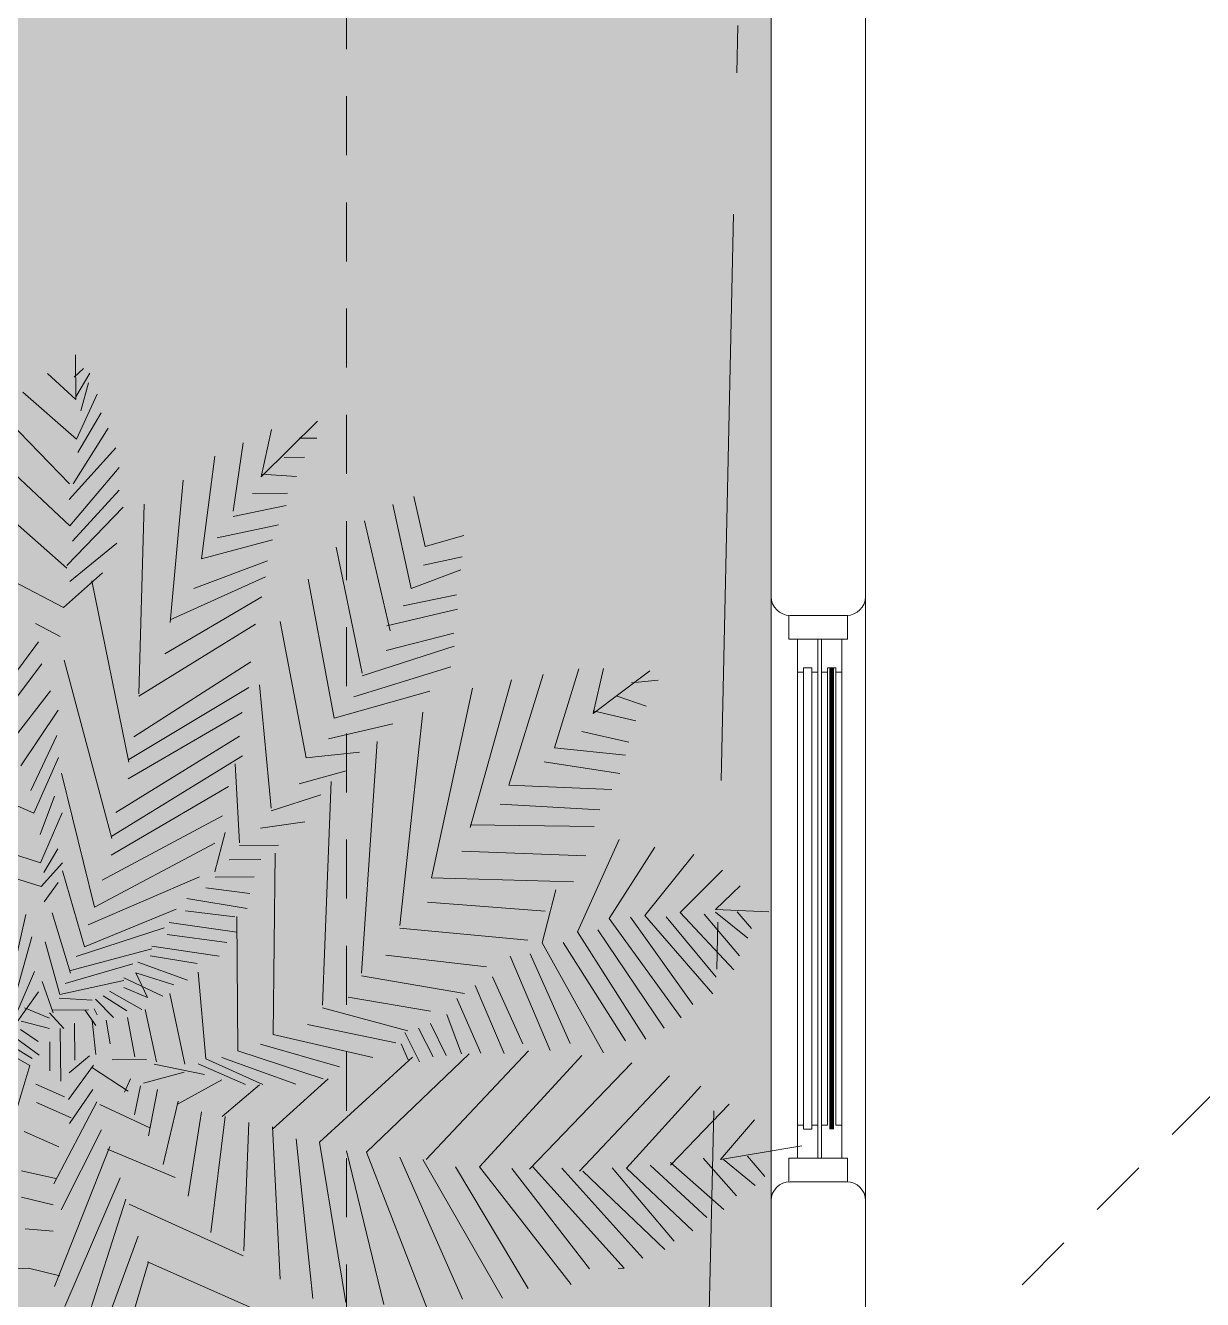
# Model space of a CAD drawing. Header units: metres. Extents: x 8 to 2416, y -346 to 476.
# Drawn here: x 26.371 to 28.866, y 47.054 to 49.754 of the extents above; entities that cross this region are included whole.
import ezdxf

# ---------------------------------------------------------------- set-up
doc = ezdxf.new("R2010")
doc.units = ezdxf.units.M
for name, pattern in [('0', [0]), ('ACAD_ISO10W100', [18, 12, -3, 0, -3]), ('HIDDEN2', [0.1875, 0.125, -0.0625])]:
    doc.linetypes.add(name, pattern=pattern)
doc.layers.get('0').update_dxf_attribs({"color": 250, "linetype": '0', "lineweight": 20})
for name, color, linetype, lineweight in [('A-DOOR', 35, 'Continuous', 5), ('A-WALL', 250, 'Continuous', 20), ('ARBOLES', 86, 'Continuous', 0), ('baños', 140, 'Continuous', 0), ('piscina', 131, 'Continuous', 0)]:
    doc.layers.add(name, color=color, linetype=linetype, lineweight=lineweight)
for name, color, linetype, lineweight, true_color in [('grama', 7, 'Continuous', 0, 0x698c45), ('SOLAR', 7, 'ACAD_ISO10W100', 9, 0xff1414), ('Techos 1', 7, 'HIDDEN2', 9, 0x42391a)]:
    doc.layers.add(name, color=color, linetype=linetype, lineweight=lineweight, true_color=true_color)

# ---------------------------------------------------------------- blocks, each defined once
blk = doc.blocks.new('palma a')
at = {"layer": 'ARBOLES', "color": 87, "true_color": 0x4f6a34}
for p, q in [((1165.1491, 93.9797), (1165.1481, 94.0971)), ((1165.1491, 93.9797), (1165.074, 94.0481)), ((1165.1446, 94.0383), (1165.1686, 94.0616)), ((1165.1491, 93.9866), (1165.1858, 94.0491)), ((1165.1615, 93.9501), (1165.1824, 94.0233)), ((1165.1501, 93.8761), (1165.0092, 93.9992)), ((1165.1501, 93.8761), (1165.2049, 93.994)), ((1165.1544, 93.8404), (1165.2154, 93.9448)), ((1165.1324, 93.7585), (1164.9726, 93.9229)), ((1165.6355, 93.7768), (1165.7834, 93.9231)), ((1165.1418, 93.7586), (1165.2337, 93.9045)), ((1165.6355, 93.7768), (1165.6624, 93.9014)), ((1165.7355, 93.8782), (1165.7813, 93.8786)), ((1165.1312, 93.7172), (1165.2539, 93.8529)), ((1165.5618, 93.6864), (1165.5882, 93.8662)), ((1165.1334, 93.648), (1164.9361, 93.8328)), ((1165.479, 93.5613), (1165.5139, 93.831)), ((1165.6956, 93.8279), (1165.7494, 93.8284)), ((1165.1334, 93.648), (1165.2625, 93.8011)), ((1165.6355, 93.7837), (1165.7287, 93.7776)), ((1165.3966, 93.3948), (1165.4306, 93.7681)), ((1165.1251, 93.5375), (1164.8997, 93.7358)), ((1165.1403, 93.6078), (1165.2629, 93.7415)), ((1165.613, 93.733), (1165.7045, 93.7338)), ((1166.0659, 93.5941), (1166.0367, 93.7251)), ((1165.125, 93.5444), (1165.2728, 93.6976)), ((1165.3144, 93.2076), (1165.3286, 93.705)), ((1165.5619, 93.6725), (1165.7014, 93.7014)), ((1166.0295, 93.4833), (1165.981, 93.7039)), ((1165.5198, 93.6169), (1165.681, 93.651)), ((1165.9746, 93.3723), (1165.9068, 93.6618)), ((1165.479, 93.5613), (1165.665, 93.6113)), ((1166.0659, 93.5941), (1166.1681, 93.6226)), ((1165.1331, 93.502), (1165.2561, 93.603)), ((1165.901, 93.2611), (1165.8329, 93.592)), ((1165.459, 93.4837), (1165.6522, 93.5565)), ((1166.0615, 93.5448), (1166.1636, 93.5668)), ((1165.1167, 93.4338), (1165.2184, 93.5245)), ((1165.3965, 93.4017), (1165.6472, 93.5144)), ((1166.0295, 93.4833), (1166.1596, 93.5328)), ((1165.1167, 93.4338), (1164.9856, 93.5017)), ((1165.288, 93.0278), (1165.1906, 93.5035)), ((1165.8275, 93.143), (1165.7591, 93.5085)), ((1165.3825, 93.312), (1165.6369, 93.4622)), ((1166.0086, 93.4386), (1166.1484, 93.4667)), ((1165.9652, 93.386), (1166.1512, 93.4291)), ((1165.108, 93.3577), (1165.0425, 93.3917)), ((1165.3144, 93.2007), (1165.6203, 93.3899)), ((1165.7539, 93.0388), (1165.6855, 93.3973)), ((1164.9211, 93.1696), (1165.0511, 93.3434)), ((1165.9639, 93.3209), (1166.1412, 93.3667)), ((1165.9011, 93.2542), (1166.1427, 93.3323)), ((1164.9585, 93.1525), (1165.0597, 93.2861)), ((1165.2432, 92.8271), (1165.1179, 93.2956)), ((1165.301, 93.0941), (1165.6088, 93.2909)), ((1165.8788, 93.1991), (1166.1339, 93.2782)), ((1166.1842, 92.8561), (1166.2926, 93.2438)), ((1166.2857, 92.9675), (1166.3764, 93.2584)), ((1166.406, 93.0653), (1166.4694, 93.273)), ((1166.5077, 93.1559), (1166.5347, 93.2736)), ((1166.5077, 93.1559), (1166.6559, 93.2678)), ((1166.6081, 93.2363), (1166.678, 93.2427)), ((1164.9834, 93.0874), (1165.0818, 93.2151)), ((1165.2879, 93.0347), (1165.6031, 93.2239)), ((1165.6619, 92.9067), (1165.631, 93.2311)), ((1165.8275, 93.143), (1166.0785, 93.2143)), ((1166.0828, 92.724), (1166.1903, 93.2222)), ((1166.5707, 93.2014), (1166.6463, 93.1751)), ((1165.0047, 93.0184), (1165.1021, 93.1643)), ((1165.2858, 92.9844), (1165.5858, 93.1581)), ((1166.0001, 92.5989), (1166.0604, 93.1589)), ((1166.5077, 93.1629), (1166.6197, 93.1362)), ((1165.8125, 93.089), (1165.9817, 93.1289)), ((1166.4773, 93.1083), (1166.6014, 93.0805)), ((1165.0303, 92.9533), (1165.099, 93.098)), ((1165.2542, 92.8957), (1165.5782, 93.0965)), ((1165.8987, 92.4737), (1165.9399, 93.0819)), ((1165.9399, 93.0819), (1165.9399, 93.0819)), ((1165.2431, 92.834), (1165.5861, 93.0442)), ((1165.7539, 93.0388), (1165.8935, 93.0538)), ((1166.406, 93.0653), (1166.5926, 93.0462)), ((1165.0387, 92.8943), (1164.7085, 93.0365)), ((1165.0387, 92.8943), (1165.1032, 93.04)), ((1165.5788, 92.8162), (1165.5676, 93.0233)), ((1166.3784, 93.0286), (1166.5779, 92.9977)), ((1165.1982, 92.6471), (1165.1112, 92.9986)), ((1165.7355, 92.971), (1165.859, 93.0048)), ((1165.7969, 92.3899), (1165.8197, 92.9772)), ((1165.2418, 92.7841), (1165.5498, 92.9636)), ((1165.6619, 92.8998), (1165.792, 92.9424)), ((1166.2857, 92.9675), (1166.5561, 92.9561)), ((1165.0555, 92.8382), (1165.0923, 92.9385)), ((1166.2636, 92.918), (1166.5249, 92.903)), ((1165.0563, 92.7633), (1165.1127, 92.895)), ((1165.2181, 92.7185), (1165.5343, 92.8866)), ((1165.5142, 92.7397), (1165.5413, 92.8435)), ((1165.6342, 92.8548), (1165.7498, 92.8712)), ((1166.1841, 92.863), (1166.5103, 92.859)), ((1165.1982, 92.6471), (1165.5135, 92.8156)), ((1165.5788, 92.8093), (1165.6813, 92.8102)), ((1166.4662, 92.5823), (1166.5759, 92.825)), ((1165.0563, 92.7633), (1164.9326, 92.8036)), ((1165.0645, 92.7383), (1165.1016, 92.8001)), ((1165.6671, 92.3128), (1165.6722, 92.7894)), ((1166.1624, 92.7941), (1166.4882, 92.7816)), ((1166.5498, 92.6176), (1166.6693, 92.8051)), ((1166.6429, 92.6253), (1166.7719, 92.7853)), ((1165.0579, 92.7011), (1165.1133, 92.7638)), ((1165.1711, 92.5432), (1165.1134, 92.743)), ((1165.5515, 92.7714), (1165.6349, 92.7722)), ((1166.736, 92.633), (1166.8469, 92.7445)), ((1165.0579, 92.7011), (1164.9738, 92.728)), ((1165.0652, 92.6614), (1165.1024, 92.7117)), ((1165.1815, 92.601), (1165.4738, 92.7265)), ((1165.5143, 92.7259), (1165.6168, 92.7268)), ((1166.0828, 92.724), (1166.4557, 92.7134)), ((1165.4902, 92.6979), (1165.6061, 92.6835)), ((1166.3732, 92.5538), (1166.4093, 92.6923)), ((1166.8291, 92.6407), (1166.8938, 92.7035)), ((1165.1711, 92.5432), (1165.4126, 92.6421)), ((1165.4403, 92.6699), (1165.5989, 92.6437)), ((1166.072, 92.6607), (1166.3818, 92.6365)), ((1166.8291, 92.6407), (1166.969, 92.6351)), ((1164.973, 92.4281), (1165.017, 92.6283)), ((1165.1345, 92.4738), (1165.0865, 92.6323)), ((1165.3942, 92.6074), (1165.5715, 92.5813)), ((1165.4369, 92.6378), (1165.5663, 92.6216)), ((1165.5743, 92.2705), (1165.5712, 92.6227)), ((1166.5498, 92.6176), (1166.7384, 92.3568)), ((1166.6054, 92.6212), (1166.769, 92.392)), ((1166.6429, 92.6253), (1166.8218, 92.4197)), ((1166.6996, 92.622), (1166.8302, 92.4637)), ((1166.736, 92.633), (1166.8771, 92.4823)), ((1166.7992, 92.6287), (1166.8917, 92.5199)), ((1166.8292, 92.6338), (1166.9137, 92.5655)), ((1166.8853, 92.6352), (1166.9233, 92.5913)), ((1165.1499, 92.518), (1165.3808, 92.5931)), ((1165.389, 92.5759), (1165.5453, 92.5542)), ((1166.0001, 92.592), (1166.3359, 92.5604)), ((1166.4662, 92.5823), (1166.6457, 92.3007)), ((1166.5196, 92.5878), (1166.6941, 92.3298)), ((1164.9775, 92.3689), (1165.0333, 92.5697)), ((1165.107, 92.4184), (1165.0685, 92.5562)), ((1165.3482, 92.5448), (1165.5255, 92.5187)), ((1166.3732, 92.5538), (1166.5342, 92.2652)), ((1166.4283, 92.5543), (1166.5921, 92.2963)), ((1165.1344, 92.4808), (1165.3482, 92.5379)), ((1165.3437, 92.5197), (1165.4677, 92.4997)), ((1165.9629, 92.5214), (1166.227, 92.491)), ((1166.2897, 92.5186), (1166.3944, 92.2708)), ((1166.3424, 92.5247), (1166.4468, 92.2892)), ((1164.995, 92.3725), (1165.0399, 92.4786)), ((1165.1209, 92.4467), (1165.2981, 92.4982)), ((1165.3366, 92.4101), (1165.3064, 92.4752)), ((1165.3064, 92.4752), (1165.4063, 92.4434)), ((1165.3113, 92.503), (1165.4422, 92.4558)), ((1165.4906, 92.2491), (1165.4699, 92.4768)), ((1165.0888, 92.3698), (1165.0601, 92.4525)), ((1165.107, 92.4184), (1165.2744, 92.4544)), ((1165.2744, 92.4613), (1165.3773, 92.4138)), ((1165.8987, 92.4668), (1166.1694, 92.4208)), ((1166.1972, 92.4418), (1166.2733, 92.2629)), ((1166.2434, 92.4642), (1166.323, 92.2881)), ((1164.986, 92.3344), (1165.051, 92.4248)), ((1165.1051, 92.4081), (1165.1913, 92.4031)), ((1165.2208, 92.4149), (1165.2831, 92.375)), ((1165.2374, 92.4264), (1165.3217, 92.3788)), ((1165.2745, 92.4365), (1165.3366, 92.4101)), ((1165.4348, 92.2348), (1165.3959, 92.4209)), ((1165.8642, 92.4109), (1166.0799, 92.3744)), ((1166.1496, 92.4077), (1166.2128, 92.2641)), ((1165.0279, 92.2316), (1164.7622, 92.3822)), ((1165.0796, 92.3559), (1165.0141, 92.383)), ((1165.0887, 92.3767), (1165.1819, 92.3776)), ((1165.1726, 92.3775), (1165.2009, 92.3363)), ((1165.1969, 92.3801), (1165.2051, 92.3648)), ((1165.2003, 92.4054), (1165.2473, 92.3574)), ((1165.3602, 92.241), (1165.331, 92.3789)), ((1165.7969, 92.383), (1166.0211, 92.3228)), ((1165.0525, 92.259), (1164.9212, 92.3545)), ((1165.0798, 92.3283), (1165.0051, 92.3484)), ((1165.0795, 92.3698), (1165.1171, 92.3286)), ((1165.1458, 92.246), (1165.1449, 92.3427)), ((1165.2016, 92.2603), (1165.1915, 92.35)), ((1165.2386, 92.2883), (1165.2287, 92.3504)), ((1165.3041, 92.2543), (1165.2846, 92.3578)), ((1165.7572, 92.3389), (1165.9891, 92.2909)), ((1166.0802, 92.3417), (1166.1213, 92.2575)), ((1166.1233, 92.3651), (1166.1615, 92.2619)), ((1165.0338, 92.2498), (1164.9012, 92.3313)), ((1165.0496, 92.2942), (1165.0035, 92.3265)), ((1165.109, 92.1904), (1165.1078, 92.3286)), ((1165.6671, 92.3128), (1165.9286, 92.2529)), ((1166.0131, 92.3181), (1166.0515, 92.2415)), ((1166.049, 92.33), (1166.087, 92.2543)), ((1165.0808, 92.2178), (1165.0801, 92.2938)), ((1165.6338, 92.2878), (1165.8416, 92.2281)), ((1166.0028, 92.2881), (1166.0218, 92.2468)), ((1165.1845, 92.2569), (1165.1311, 92.2123)), ((1165.2441, 92.2469), (1165.3345, 92.2477)), ((1165.4906, 92.2491), (1165.6403, 92.1813)), ((1165.5318, 92.2523), (1165.7263, 92.1829)), ((1165.5743, 92.2705), (1165.7986, 92.1965)), ((1165.7887, 92.0307), (1166.0334, 92.2538)), ((1165.9123, 92.0041), (1166.1814, 92.2621)), ((1166.0687, 91.9848), (1166.3375, 92.2703)), ((1166.2087, 91.9653), (1166.4774, 92.2578)), ((1166.5342, 92.2652), (1166.5342, 92.2652)), ((1165.0279, 92.2316), (1164.9594, 92.0041)), ((1165.1949, 92.2326), (1165.1299, 92.1423)), ((1165.1926, 92.2257), (1165.2863, 92.1644)), ((1165.3268, 92.1854), (1165.4335, 92.214)), ((1165.3543, 92.2354), (1165.4865, 92.2077)), ((1165.47, 92.2364), (1165.5944, 92.1817)), ((1166.3403, 91.9595), (1166.6092, 92.2382)), ((1165.1187, 92.1491), (1165.0438, 92.183)), ((1165.2927, 92.1964), (1165.2769, 92.1616)), ((1165.3187, 92.1785), (1165.3029, 92.1024)), ((1165.4178, 92.131), (1165.5323, 92.1942)), ((1165.5332, 92.0975), (1165.6311, 92.1812)), ((1165.6651, 92.0641), (1165.8119, 92.1966)), ((1166.4719, 91.9538), (1166.7082, 92.2045)), ((1166.5952, 91.9618), (1166.7906, 92.1776)), ((1165.1934, 92.1686), (1165.1322, 92.0796)), ((1165.363, 92.1682), (1165.3398, 92.0469)), ((1165.4177, 92.1379), (1165.3781, 91.9718)), ((1165.0454, 92.1346), (1165.1362, 92.094)), ((1165.2039, 92.136), (1165.0907, 91.9209)), ((1165.2121, 92.1292), (1165.3431, 92.0682)), ((1165.4792, 92.1096), (1165.4435, 91.8883)), ((1166.7102, 91.9697), (1166.8651, 92.1299)), ((1165.5414, 92.0975), (1165.503, 91.7933)), ((1165.6033, 92.0819), (1165.5901, 91.7454)), ((1165.665, 92.071), (1165.685, 91.6706)), ((1166.8417, 91.9847), (1166.9312, 92.0891)), ((1165.0131, 92.0584), (1165.1039, 92.0177)), ((1165.2158, 92.0631), (1165.11, 91.8526)), ((1165.7275, 92.0388), (1165.7716, 91.6201)), ((1165.2379, 92.0189), (1165.0931, 91.6515)), ((1165.2317, 92.0119), (1165.4095, 91.9375)), ((1165.7887, 92.0307), (1165.8582, 91.6099)), ((1165.8597, 92.0073), (1165.9575, 91.6045)), ((1165.9123, 92.0041), (1166.0722, 91.5911)), ((1166.8417, 91.9847), (1167.0551, 92.0211)), ((1165.9999, 91.9912), (1166.1647, 91.6178)), ((1166.0605, 91.9847), (1166.2693, 91.6205)), ((1166.7102, 91.9766), (1166.851, 91.8535)), ((1166.7967, 91.9886), (1166.8838, 91.8894)), ((1166.8499, 91.9848), (1166.9327, 91.9164)), ((1166.9125, 91.9935), (1166.9587, 91.9401)), ((1165.0058, 91.9547), (1165.0965, 91.9348)), ((1165.4095, 91.9375), (1165.4095, 91.9375)), ((1165.4095, 91.9375), (1165.4095, 91.9375)), ((1166.1455, 91.9656), (1166.3367, 91.6463)), ((1166.2087, 91.9653), (1166.4498, 91.6566)), ((1166.2936, 91.9611), (1166.4978, 91.6977)), ((1166.3484, 91.9665), (1166.5893, 91.6993)), ((1166.4255, 91.9623), (1166.6375, 91.7258)), ((1166.4801, 91.9539), (1166.6957, 91.7486)), ((1166.5574, 91.9634), (1166.7206, 91.7707)), ((1166.5952, 91.9618), (1166.7693, 91.7976)), ((1166.6569, 91.9701), (1166.8062, 91.833)), ((1165.2654, 91.9367), (1165.1203, 91.599)), ((1165.0064, 91.8856), (1165.0888, 91.8656)), ((1165.2802, 91.8811), (1165.1441, 91.4586)), ((1165.2889, 91.8674), (1165.5883, 91.7319)), ((1166.851, 91.8535), (1166.851, 91.8535)), ((1165.0154, 91.8028), (1165.0895, 91.7966)), ((1165.3125, 91.7833), (1165.1758, 91.4112)), ((1165.3392, 91.7159), (1165.2115, 91.2796)), ((1165.3368, 91.7159), (1165.7672, 91.5263)), ((1165.0245, 91.6993), (1164.8766, 91.6911)), ((1165.0245, 91.6993), (1165.1069, 91.6793)), ((1165.1069, 91.6793), (1165.1069, 91.6793)), ((1166.5893, 91.6993), (1166.5728, 91.6991))]:
    blk.add_line(p, q, dxfattribs=at)
blk = doc.blocks.new('PL BASE 1N NASAS 09')
at = {"layer": 'A-DOOR'}
for p, q in [((-122.3935, -39.6997), (-122.3935, -39.7497)), ((-122.2695, -39.6997), (-122.2695, -39.7497)), ((-122.2695, -39.7497), (-122.3935, -39.7497)), ((-122.3751, -40.8497), (-122.3751, -39.7497)), ((-122.3321, -39.7497), (-122.3321, -40.8497)), ((-122.3245, -40.8497), (-122.3245, -39.7497)), ((-122.2815, -39.7497), (-122.2815, -40.8497)), ((-122.3623, -40.7884), (-122.3623, -39.811)), ((-122.3449, -39.811), (-122.3623, -39.811)), ((-122.3449, -40.7884), (-122.3449, -39.811)), ((-122.3117, -40.7797), (-122.3117, -39.811)), ((-122.2943, -39.811), (-122.3117, -39.811)), ((-122.2943, -40.7797), (-122.2943, -39.811)), ((-122.3449, -40.7884), (-122.3623, -40.7884)), ((-122.2695, -40.8497), (-122.3935, -40.8497)), ((-122.3935, -40.8997), (-122.3935, -40.8497)), ((-122.2695, -40.8997), (-122.2695, -40.8497))]:
    blk.add_line(p, q, dxfattribs=at)
for points in [[(-122.3449, -39.8197), (-122.3321, -39.8197), (-122.3321, -39.7497), (-122.3751, -39.7497), (-122.3751, -39.8197), (-122.3623, -39.8197)], [(-122.2943, -39.8197), (-122.2815, -39.8197), (-122.2815, -39.7497), (-122.3245, -39.7497), (-122.3245, -39.8197), (-122.3117, -39.8197)], [(-122.3449, -40.7797), (-122.3321, -40.7797), (-122.3321, -40.8497), (-122.3751, -40.8497), (-122.3751, -40.7797), (-122.3623, -40.7797)], [(-122.2943, -40.7797), (-122.2815, -40.7797), (-122.2815, -40.8497), (-122.3245, -40.8497), (-122.3245, -40.7797), (-122.3117, -40.7797)]]:
    blk.add_lwpolyline(points, dxfattribs=at)
at = {"layer": 'A-WALL'}
for p, q in [((-122.4311, -39.6597), (-122.4311, -37.2397)), ((-122.2311, -39.6597), (-122.2311, -37.2333)), ((-122.4311, -40.941), (-122.4311, -39.6597)), ((-122.2311, -40.941), (-122.2311, -39.6597)), ((-122.2711, -39.6997), (-122.3911, -39.6997)), ((-122.2711, -40.8997), (-122.3911, -40.8997)), ((-122.4311, -40.9397), (-122.4311, -41.6097)), ((-122.2311, -41.4097), (-122.2311, -40.9397))]:
    blk.add_line(p, q, dxfattribs=at)
for centre, start, end in [((-122.3911, -39.6597), 180, 270), ((-122.2711, -39.6597), 270, 360), ((-122.3911, -40.9397), 90, 180), ((-122.2711, -40.9397), 0, 90)]:
    blk.add_arc(centre, 0.04, start, end, dxfattribs=at)
at = {"layer": 'piscina', "const_width": 0.01}
blk.add_lwpolyline([(-122.303, -39.811), (-122.303, -40.7884)], dxfattribs=at)
at = {"layer": 'Techos 1'}
for q in [(-123.3311, -34.3497), (-119.2311, -38.4497)]:
    blk.add_line((-123.3311, -42.5497), q, dxfattribs=at)
blk = doc.blocks.new('PL MUEBLES 1N NASAS 09')
at = {"layer": 'baños'}
blk.add_blockref('PL BASE 1N NASAS 09', (162.2615, 88.2033), dxfattribs=at)

msp = doc.modelspace()

# ---------------------------------------------------------------- hatches: boundary and pattern name
at = {"layer": 'grama', "transparency": 33554495}
h = msp.add_hatch(color=256, dxfattribs=at)
h.dxf.hatch_style = 1
edge = h.paths.add_edge_path()
edge.add_line((80.8091, 57.9566), (21.0607, 57.947))
edge.add_line((21.0607, 57.947), (21.0385, 56.947))
edge.add_line((21.0385, 56.947), (37.3509, 56.9496))
edge.add_arc((37.351, 56.3496), 0.6, 0.0092, 90.0092, ccw=False)
edge.add_line((37.951, 56.3497), (37.9514, 53.9497))
edge.add_arc((37.3514, 53.9496), 0.6, -89.9908, 0.0092, ccw=False)
edge.add_line((37.3515, 53.3496), (36.0515, 53.3494))
edge.add_arc((36.0515, 53.0494), 0.3, 90.0092, 180.0139)
edge.add_line((35.7515, 53.0493), (35.7516, 52.9481))
edge.add_line((35.7516, 52.9481), (52.3266, 52.9536))
edge.add_line((52.3266, 52.9536), (52.3266, 53.2536))
edge.add_line((52.3266, 53.2536), (62.2016, 53.2536))
edge.add_line((62.2016, 53.2536), (62.2016, 47.4481))
edge.add_line((62.2016, 47.4481), (63.2016, 47.4481))
edge.add_line((63.2016, 47.4481), (63.2016, 53.2549))
edge.add_line((63.2016, 53.2549), (70.3634, 53.2549))
edge.add_line((70.3634, 53.2549), (70.3634, 47.7481))
edge.add_line((70.3634, 47.7481), (70.9634, 47.7481))
edge.add_line((70.9634, 47.7481), (70.9634, 38.1618))
edge.add_line((70.9634, 38.1618), (70.3634, 38.1624))
edge.add_line((70.3634, 38.1624), (70.3634, 32.6542))
edge.add_line((70.3634, 32.6542), (63.2016, 32.6549))
edge.add_line((63.2016, 32.6549), (63.2016, 38.459))
edge.add_line((63.2016, 38.459), (62.2016, 38.459))
edge.add_line((62.2016, 38.459), (62.1891, 32.6536))
edge.add_line((62.1891, 32.6536), (52.3266, 32.6536))
edge.add_line((52.3266, 32.6536), (52.3266, 32.9536))
edge.add_line((52.3266, 32.9536), (27.9516, 32.959))
edge.add_line((27.9516, 32.959), (27.9516, 39.359))
edge.add_line((27.9516, 39.359), (26.8226, 39.359))
edge.add_line((26.8226, 39.359), (26.8226, 40.259))
edge.add_line((26.8226, 40.259), (26.4226, 40.259))
edge.add_line((26.4226, 40.259), (26.4226, 45.6481))
edge.add_line((26.4226, 45.6481), (26.8226, 45.6481))
edge.add_line((26.8226, 45.6481), (26.8226, 46.5481))
edge.add_line((26.8226, 46.5481), (27.9516, 46.5481))
edge.add_line((27.9516, 46.5481), (27.9516, 52.9481))
edge.add_line((27.9516, 52.9481), (28.1515, 52.9481))
edge.add_line((28.1515, 52.9481), (28.1515, 53.0481))
edge.add_arc((27.8515, 53.0481), 0.3, 0.0092, 90.0092)
edge.add_line((27.8515, 53.3481), (25.1634, 53.3476))
edge.add_arc((25.1635, 52.5476), 0.8, 90.0092, 198.7971)
edge.add_arc((-3.0236, 42.9535), 28.9752, -26.20209, 18.79711, ccw=False)
edge.add_arc((21.1796, 31.043), 2, 270, 333.7979, ccw=False)
edge.add_line((21.1796, 29.043), (20.4196, 29.043))
edge.add_line((20.4196, 29.043), (20.3955, 27.9576))
edge.add_line((20.3955, 27.9576), (80.305, 27.9575))
edge.add_line((80.305, 27.9575), (80.8091, 57.9566))

# ---------------------------------------------------------------- linework, layer by layer
at = {"layer": 'SOLAR', "ltscale": 0.1}
msp.add_lwpolyline([(65.3869, 32.9575), (27.5082, 32.9576), (27.9516, 52.9481), (65.7229, 52.9542)], close=True, dxfattribs=at)

# ---------------------------------------------------------------- block references
msp.add_blockref('PL MUEBLES 1N NASAS 09', (-11.8789, 0))
at = {"layer": 'ARBOLES', "xscale": 0.8071706068944033, "yscale": 0.8071706068944033, "zscale": 0.8071706068944033}
msp.add_blockref('palma a', (-913.9964, -26.8967), dxfattribs=at)

doc.saveas('drawing.dxf')
